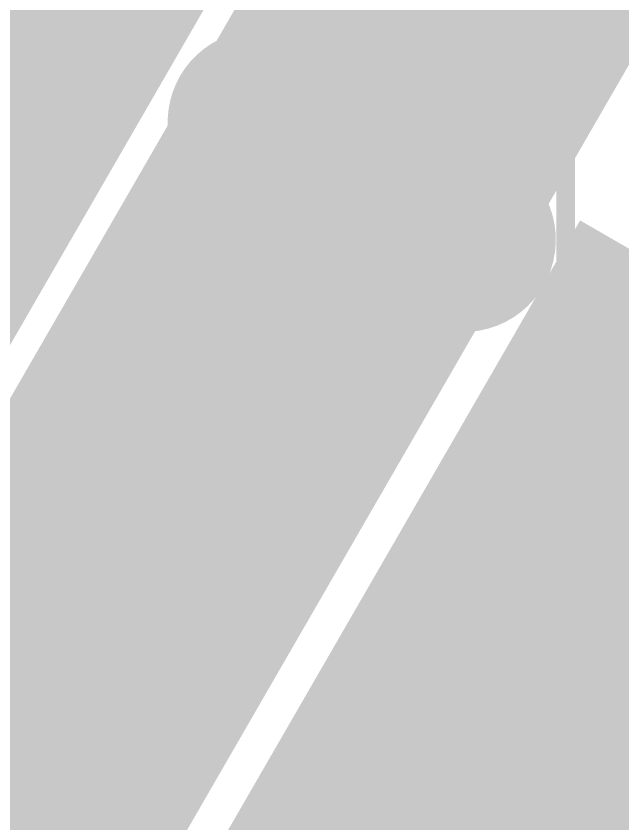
# Model space of a CAD drawing. Header units: inches. Extents: x -18 to 217, y -14 to 159.
# Drawn here: x 45.452 to 45.87, y 36.121 to 36.677 of the extents above; entities that cross this region are included whole.
import ezdxf

# ---------------------------------------------------------------- set-up
doc = ezdxf.new("R2010")
doc.units = ezdxf.units.IN
for name, color, linetype in [('Dimension', 6, 'Continuous'), ('Fabrication', 76, 'Continuous'), ('Top Layer', 1, 'Continuous'), ('Top Overlay', 2, 'Continuous'), ('Top Paste', 8, 'Continuous'), ('Top Solder', 216, 'Continuous')]:
    doc.layers.add(name, color=color, linetype=linetype)

# ---------------------------------------------------------------- blocks, each defined once
blk = doc.blocks.new('SK6812_EC20_44')
at = {"layer": 'Top Layer'}
blk.add_hatch(color=1, dxfattribs=at).paths.add_polyline_path([(-1.05, -0.25), (-0.25, -0.25), (-0.25, -0.95), (-1.05, -0.95)])
at = {"layer": 'Top Paste'}
blk.add_hatch(color=8, dxfattribs=at).paths.add_polyline_path([(-1.05, -0.25), (-0.25, -0.25), (-0.25, -0.95), (-1.05, -0.95)])
at = {"layer": 'Top Solder'}
for points in [[(-1.1516, -0.1484), (-0.1484, -0.1484), (-0.1484, -1.0516), (-1.1516, -1.0516)], [(0.1484, -0.1484), (1.1516, -0.1484), (1.1516, -1.0516), (0.1484, -1.0516)]]:
    blk.add_hatch(color=216, dxfattribs=at).paths.add_polyline_path(points)
at = {"layer": 'Top Overlay', "const_width": 0.127}
blk.add_lwpolyline([(0.0762, -1), (-0.0856, -1)], dxfattribs=at)
at = {"layer": 'Top Overlay', "const_width": 0.0635}
for points in [[(-0.11735, -1, 1), (-0.05385, -1, 1)], [(0.04445, -1, 1), (0.10795, -1, 1)]]:
    blk.add_lwpolyline(points, format="xyb", close=True, dxfattribs=at)

msp = doc.modelspace()

# ---------------------------------------------------------------- linework, layer by layer
at = {"layer": 'Dimension', "const_width": 0.254}
for points in [[(58.31, 19.467, 1), (13.31, 19.467, 1)], [(54.56034, 19.46693, 1), (17.06033, 19.46693, 1)]]:
    msp.add_lwpolyline(points, format="xyb", close=True, dxfattribs=at)
msp.add_lwpolyline([(22.33316, -3.87619), (47.83318, 40.29109)], dxfattribs=at)
at = {"layer": 'Fabrication', "const_width": 0.0127}
msp.add_lwpolyline([(45.83044, 31.0421), (45.83044, 36.69829)], dxfattribs=at)
msp.add_lwpolyline([(45.83044, 31.0421), (45.83044, 36.69829)], dxfattribs=at)
msp.add_lwpolyline([(45.83044, 31.0421), (45.83044, 36.69829)], dxfattribs=at)
msp.add_lwpolyline([(45.83044, 31.0421), (45.83044, 36.69829)], dxfattribs=at)
at = {"layer": 'Top Layer', "const_width": 2.032}
msp.add_lwpolyline([(23.95966, 38.67549, -0.53877), (58.06216, 22.88544)], format="xyb", dxfattribs=at)

# ---------------------------------------------------------------- block references
at = {"rotation": 150}
msp.add_blockref('SK6812_EC20_44', (45.18601, 35.7), dxfattribs=at)

doc.saveas('drawing.dxf')
